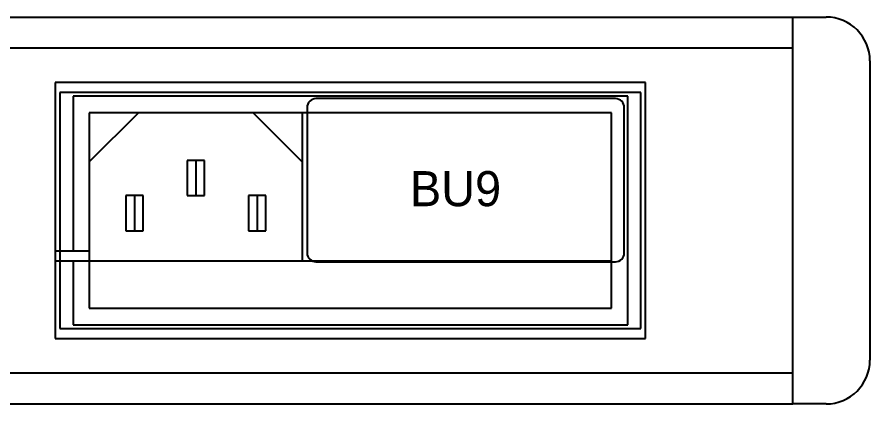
# Model space of a CAD drawing. Extents: x 8 to 490, y 62 to 222.
# Drawn here: x 373 to 470.3, y 178.3 to 222.4 of the extents above; entities that cross this region are included whole.
import ezdxf
from ezdxf.enums import TextEntityAlignment as Align

# ---------------------------------------------------------------- set-up
doc = ezdxf.new("R2010")
doc.units = 0
doc.layers.add('KOMPONENT', color=10, linetype='CONTINUOUS')
doc.layers.add('SERVICE-1', color=5, linetype='CONTINUOUS')

msp = doc.modelspace()

# ---------------------------------------------------------------- linework, layer by layer
at = {"layer": 'KOMPONENT', "color": 0}
for p, q in [((461.5, 178.2938356164384), (461.5, 222.3938356164384)), ((461.5, 222.3938356164384), (465.3, 222.3938356164384)), ((461.5, 218.8438356164384), (38.5, 218.8438356164384)), ((461.5, 181.8438356164384), (461.5, 218.8438356164384)), ((470.3, 217.3938356164384), (470.3, 183.2938356164384)), ((377.3, 214.9438356164384), (377.3, 185.7438356164384)), ((444.7, 214.9438356164384), (377.3, 214.9438356164384)), ((444.7, 185.7438356164384), (444.7, 214.9438356164384)), ((444.15, 213.7938356164383), (377.85, 213.7938356164383)), ((377.85, 213.7938356164383), (377.85, 186.8938356164384)), ((379.35, 213.3938356164384), (379.35, 195.7438356164384)), ((442.65, 213.3938356164384), (379.35, 213.3938356164384)), ((442.65, 187.2938356164384), (442.65, 213.3938356164384)), ((444.15, 186.8938356164384), (444.15, 213.7938356164383)), ((441.2630448093688, 213.0928284637317), (407.0630448093688, 213.0928284637317)), ((381.2, 211.4938356164384), (381.2, 189.1938356164383)), ((440.8, 211.4938356164384), (381.2, 211.4938356164384)), ((406.0630448093688, 212.0928284637317), (406.0630448093688, 195.4928284637317)), ((440.8, 189.1938356164383), (440.8, 211.4938356164384)), ((442.2630448093688, 195.4928284637317), (442.2630448093688, 212.0928284637317)), ((392.35, 206.0438356164384), (392.35, 202.0438356164384)), ((394.35, 206.0438356164384), (392.35, 206.0438356164384)), ((394.35, 202.0438356164384), (394.35, 206.0438356164384)), ((385.35, 202.0438356164384), (385.35, 198.0438356164384)), ((387.35, 202.0438356164384), (385.35, 202.0438356164384)), ((387.35, 198.0438356164384), (387.35, 202.0438356164384)), ((392.35, 202.0438356164384), (394.35, 202.0438356164384)), ((399.35, 202.0438356164384), (399.35, 198.0438356164384)), ((401.35, 202.0438356164384), (399.35, 202.0438356164384)), ((401.35, 198.0438356164384), (401.35, 202.0438356164384)), ((385.35, 198.0438356164384), (387.35, 198.0438356164384)), ((399.35, 198.0438356164384), (401.35, 198.0438356164384)), ((407.0630448093688, 194.4928284637317), (441.2630448093688, 194.4928284637317)), ((381.2, 189.1938356164383), (440.8, 189.1938356164383)), ((379.35, 187.2938356164384), (442.65, 187.2938356164384)), ((377.85, 186.8938356164384), (444.15, 186.8938356164384)), ((377.3, 185.7438356164384), (444.7, 185.7438356164384)), ((38.5, 181.8438356164384), (461.5, 181.8438356164384)), ((465.3, 178.2938356164384), (461.5, 178.2938356164384))]:
    msp.add_line(p, q, dxfattribs=at)
for points in [[(38.5, 222.3938356164384), (461.5, 222.3938356164384)], [(386.8, 211.4938356164384), (381.2, 205.8938356164384)], [(399.9, 211.4938356164384), (405.5, 205.8938356164384)], [(405.5, 211.4938356164384), (405.5, 194.5938356164384)], [(393.35, 206.0438356164384), (393.35, 202.0438356164384)], [(386.35, 202.0438356164384), (386.35, 198.0438356164384)], [(400.35, 202.0438356164384), (400.35, 198.0438356164384)], [(377.3, 195.7438356164384), (381.3, 195.7438356164384)], [(377.3, 194.5938356164384), (440.8, 194.5938356164384)], [(379.35, 194.5938356164384), (379.35, 187.2938356164384)], [(38.5, 178.2938356164384), (461.5, 178.2938356164384)]]:
    msp.add_lwpolyline(points, dxfattribs=at)
for centre, radius, start, end in [((465.3, 217.3938356164384), 5, 7.035113626479362e-15, 90), ((407.0630448093688, 212.0928284637317), 1, 90, 180), ((441.2630448093688, 212.0928284637317), 1, 0, 90), ((407.0630448093688, 195.4928284637317), 1, 180, 270), ((441.2630448093688, 195.4928284637317), 1, 270, 0), ((465.3, 183.2938356164384), 5, 270.0000000000001, 7.035113626479362e-15)]:
    msp.add_arc(centre, radius, start, end, dxfattribs=at)

# ---------------------------------------------------------------- texts
at = {"layer": 'SERVICE-1', "color": 0}
msp.add_text('BU9', height=4, dxfattribs=at).set_placement((423, 200.8329102923351), align=Align.CENTER)

doc.saveas('drawing.dxf')
